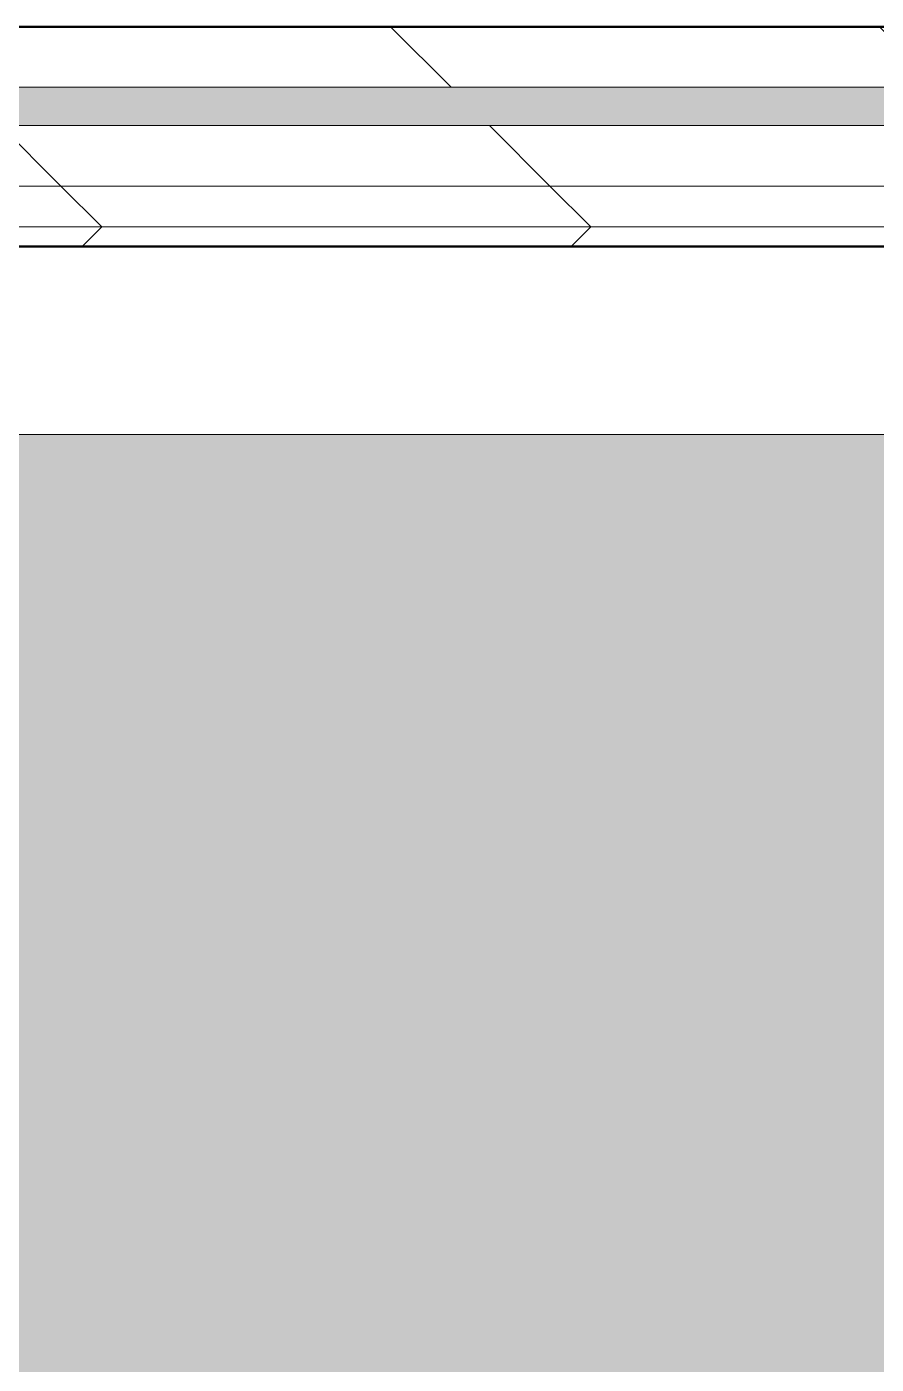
# Model space of a CAD drawing. Header units: inches. Extents: x 9594 to 15314, y -314 to 660.
# Drawn here: x 13694.17 to 13702.51, y 122.87 to 136 of the extents above; entities that cross this region are included whole.
import ezdxf

# ---------------------------------------------------------------- set-up
doc = ezdxf.new("R2010")
doc.units = ezdxf.units.IN
doc.header["$MEASUREMENT"] = 0
doc.linetypes.add('Grid Line 1_2_', pattern=[0.875, 0.5, -0.125, 0.125, -0.125])
for name, color, linetype, lineweight in [('0-5', 50, 'Continuous', 5), ('A-FLOR-1', 9, 'Continuous', 5), ('A-FLOR-2', 7, 'Continuous', 9), ('A-FLOR-4', 192, 'Continuous', 5), ('A-FLOR-5', 192, 'Continuous', 50), ('A-FLOR-LEVL-1', 51, 'Grid Line 1_2_', 9), ('A-FLOR-MCUT', 51, 'Continuous', 13), ('A-FLOR-PATT-2', 8, 'Continuous', 9)]:
    doc.layers.add(name, color=color, linetype=linetype, lineweight=lineweight)
pattern_1 = [(0, (14107.5676, 138.832), (0, 4.798), []), (315, (14107.5676, 138.832), (4.798427, 0), [6.786, -6.786]), (45, (14107.5676, 138.832), (4.798427, 0), [6.786, -6.786])]

# ---------------------------------------------------------------- blocks, each defined once
blk = doc.blocks.new('CTR - 1st Phase -Stairs _ Elevators_rvt-2-BUILDING SECTION - NORTH_SOUTH AT ELEVATOR AND COURTYARD - LOOKING EAST')
at = {"layer": 'A-FLOR-1'}
h = blk.add_hatch(color=256, dxfattribs=at)
h.paths.add_polyline_path([(-3477.324, 120), (-3409.924, 120), (-3409.924, 132), (-3477.324, 132)], flags=0)
h.paths.add_polyline_path([(-3857.974, 120), (-3831.824, 120), (-3831.824, 132), (-3857.974, 132), (-3857.974, 120.195)], flags=0)
at = {"layer": 'A-FLOR-2'}
blk.add_line((-3477.324, 132), (-3409.924, 132), dxfattribs=at)
at = {"layer": 'A-FLOR-LEVL-1'}
blk.add_line((-4168.714, 136), (-1830.198, 136), dxfattribs=at)

msp = doc.modelspace()

# ---------------------------------------------------------------- hatches: boundary and pattern name
at = {"layer": 'A-FLOR-4'}
msp.add_hatch(color=256, dxfattribs=at).paths.add_polyline_path([(13709.968, 135.031), (13710.593, 135.031), (13710.593, 135.406), (13680.143, 135.406), (13680.143, 135.031), (13705.218, 135.031)], flags=0)
at = {"layer": 'A-FLOR-PATT-2'}
h = msp.add_hatch(dxfattribs=at)
h.set_pattern_fill('FP_47', color=256, style=0, pattern_type=2)
h.set_pattern_definition(pattern_1)
h.paths.add_polyline_path([(13709.968, 135.406), (13710.593, 135.406), (13710.593, 136), (13680.143, 136), (13680.143, 135.406), (13705.218, 135.406)], flags=0)
h = msp.add_hatch(dxfattribs=at)
h.set_pattern_fill('FP_47', color=256, style=0, pattern_type=2)
h.set_pattern_definition(pattern_1)
h.paths.add_polyline_path([(13710.457, 134.437), (13710.593, 134.437), (13710.593, 135.031), (13680.143, 135.031), (13680.143, 134.437), (13709.974, 134.437)], flags=0)
h = msp.add_hatch(dxfattribs=at)
h.set_pattern_fill('FP_47', color=256, style=0, pattern_type=2)
h.set_pattern_definition(pattern_1)
h.paths.add_polyline_path([(13710.593, 133.844), (13710.593, 134.437), (13680.143, 134.437), (13680.143, 133.844), (13709.968, 133.844)], flags=0)

# ---------------------------------------------------------------- linework, layer by layer
at = {"layer": 'A-FLOR-5'}
for p, q in [((13643.568, 136), (13711.593, 136)), ((13642.568, 133.844), (13709.968, 133.844))]:
    msp.add_line(p, q, dxfattribs=at)
at = {"layer": 'A-FLOR-LEVL-1'}
msp.add_line((12951.927, 136), (15288.943, 136), dxfattribs=at)
at = {"layer": 'A-FLOR-MCUT'}
for p, q in [((13711.593, 135.406), (13642.568, 135.406)), ((13710.593, 135.031), (13642.568, 135.031)), ((13710.593, 134.437), (13642.568, 134.437))]:
    msp.add_line(p, q, dxfattribs=at)

# ---------------------------------------------------------------- block references
at = {"layer": '0-5'}
msp.add_blockref('CTR - 1st Phase -Stairs _ Elevators_rvt-2-BUILDING SECTION - NORTH_SOUTH AT ELEVATOR AND COURTYARD - LOOKING EAST', (17119.892, 0), dxfattribs=at)

doc.saveas('drawing.dxf')
